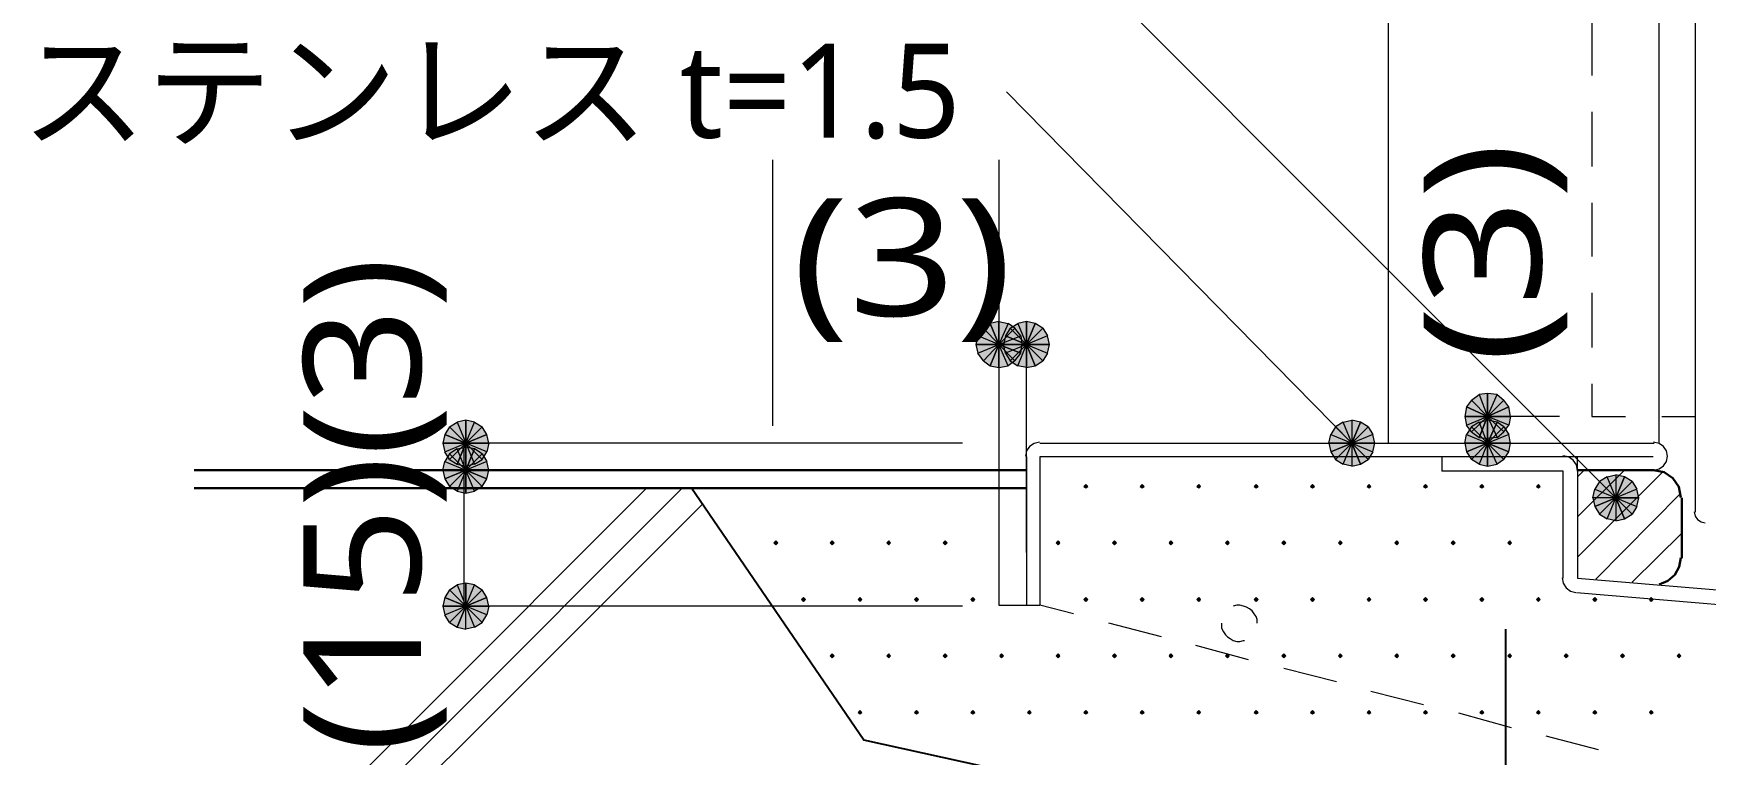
# Model space of a CAD drawing. Header units: millimetres. Extents: x 0 to 420, y 0 to 297.
# Drawn here: x 109.14 to 146.13, y 182.05 to 197.99 of the extents above; entities that cross this region are included whole.
import ezdxf
from ezdxf.enums import TextEntityAlignment as Align

# ---------------------------------------------------------------- set-up
doc = ezdxf.new("R2010")
doc.units = ezdxf.units.MM
doc.styles.add('kst32b', font='NotoSansJP-Variable.ttf')

msp = doc.modelspace()

# ---------------------------------------------------------------- hatches: boundary and pattern name
h = msp.add_hatch(color=7)
h.paths.add_polyline_path([(130.852, 191.474), (130.704, 191.579), (130.493, 191.114), (130.852, 191.474)])
h.paths.add_polyline_path([(130.704, 191.579), (130.493, 191.114), (130.493, 191.622), (130.704, 191.579)])
h.paths.add_polyline_path([(130.493, 191.114), (130.493, 191.622), (130.302, 191.579), (130.493, 191.114)])
h = msp.add_hatch(color=7)
h.paths.add_polyline_path([(131.106, 191.622), (130.916, 191.579), (131.106, 191.114), (131.106, 191.622)])
h.paths.add_polyline_path([(130.916, 191.579), (131.106, 191.114), (130.746, 191.474), (130.916, 191.579)])
h.paths.add_polyline_path([(131.106, 191.114), (130.746, 191.474), (130.641, 191.304), (131.106, 191.114)])
for points in [[(131.297, 191.579), (131.106, 191.622), (131.106, 191.114), (131.297, 191.579)], [(130.302, 190.648), (130.493, 190.606), (130.493, 191.114), (130.302, 190.648)], [(140.843, 189.738), (140.801, 189.526), (141.309, 189.526), (140.843, 189.738)], [(118.237, 189.124), (118.195, 188.934), (118.703, 188.934), (118.237, 189.124)], [(137.837, 188.743), (137.943, 188.574), (138.303, 188.934), (137.837, 188.743)], [(141.774, 188.743), (141.817, 188.934), (141.309, 188.934), (141.774, 188.743)], [(119.168, 188.15), (119.211, 188.341), (118.703, 188.341), (119.168, 188.15)], [(132.419, 188.023), (132.397, 188.002), (132.376, 187.981), (132.397, 187.96), (132.419, 187.939), (132.44, 187.96), (132.461, 187.981), (132.44, 188.002), (132.419, 188.023)], [(133.668, 188.023), (133.646, 188.002), (133.625, 187.981), (133.646, 187.96), (133.668, 187.939), (133.689, 187.96), (133.71, 187.981), (133.689, 188.002), (133.668, 188.023)], [(134.916, 188.023), (134.895, 188.002), (134.874, 187.981), (134.895, 187.96), (134.916, 187.939), (134.938, 187.96), (134.959, 187.981), (134.938, 188.002), (134.916, 188.023)], [(136.186, 188.023), (136.165, 188.002), (136.144, 187.981), (136.165, 187.96), (136.186, 187.939), (136.208, 187.96), (136.229, 187.981), (136.208, 188.002), (136.186, 188.023)], [(137.435, 188.023), (137.414, 188.002), (137.393, 187.981), (137.414, 187.96), (137.435, 187.939), (137.456, 187.96), (137.478, 187.981), (137.456, 188.002), (137.435, 188.023)], [(138.684, 188.023), (138.663, 188.002), (138.642, 187.981), (138.663, 187.96), (138.684, 187.939), (138.705, 187.96), (138.726, 187.981), (138.705, 188.002), (138.684, 188.023)], [(139.933, 188.023), (139.912, 188.002), (139.891, 187.981), (139.912, 187.96), (139.933, 187.939), (139.954, 187.96), (139.975, 187.981), (139.954, 188.002), (139.933, 188.023)], [(141.182, 188.023), (141.161, 188.002), (141.139, 187.981), (141.161, 187.96), (141.182, 187.939), (141.203, 187.96), (141.224, 187.981), (141.203, 188.002), (141.182, 188.023)], [(142.43, 188.023), (142.409, 188.002), (142.388, 187.981), (142.409, 187.96), (142.43, 187.939), (142.452, 187.96), (142.473, 187.981), (142.452, 188.002), (142.43, 188.023)], [(143.679, 187.537), (143.785, 187.367), (144.145, 187.727), (143.679, 187.537)], [(125.561, 186.775), (125.54, 186.754), (125.518, 186.732), (125.54, 186.711), (125.561, 186.69), (125.582, 186.711), (125.603, 186.732), (125.582, 186.754), (125.561, 186.775)], [(126.81, 186.775), (126.788, 186.754), (126.767, 186.732), (126.788, 186.711), (126.81, 186.69), (126.831, 186.711), (126.852, 186.732), (126.831, 186.754), (126.81, 186.775)], [(128.058, 186.775), (128.037, 186.754), (128.016, 186.732), (128.037, 186.711), (128.058, 186.69), (128.079, 186.711), (128.101, 186.732), (128.079, 186.754), (128.058, 186.775)], [(129.307, 186.775), (129.286, 186.754), (129.265, 186.732), (129.286, 186.711), (129.307, 186.69), (129.328, 186.711), (129.35, 186.732), (129.328, 186.754), (129.307, 186.775)], [(131.805, 186.775), (131.784, 186.754), (131.762, 186.732), (131.784, 186.711), (131.805, 186.69), (131.826, 186.711), (131.847, 186.732), (131.826, 186.754), (131.805, 186.775)], [(133.054, 186.775), (133.033, 186.754), (133.011, 186.732), (133.033, 186.711), (133.054, 186.69), (133.075, 186.711), (133.096, 186.732), (133.075, 186.754), (133.054, 186.775)], [(134.303, 186.775), (134.281, 186.754), (134.26, 186.732), (134.281, 186.711), (134.303, 186.69), (134.324, 186.711), (134.345, 186.732), (134.324, 186.754), (134.303, 186.775)], [(135.551, 186.775), (135.53, 186.754), (135.509, 186.732), (135.53, 186.711), (135.551, 186.69), (135.572, 186.711), (135.594, 186.732), (135.572, 186.754), (135.551, 186.775)], [(136.8, 186.775), (136.779, 186.754), (136.758, 186.732), (136.779, 186.711), (136.8, 186.69), (136.821, 186.711), (136.843, 186.732), (136.821, 186.754), (136.8, 186.775)], [(138.049, 186.775), (138.028, 186.754), (138.007, 186.732), (138.028, 186.711), (138.049, 186.69), (138.07, 186.711), (138.091, 186.732), (138.07, 186.754), (138.049, 186.775)], [(139.298, 186.775), (139.277, 186.754), (139.255, 186.732), (139.277, 186.711), (139.298, 186.69), (139.319, 186.711), (139.34, 186.732), (139.319, 186.754), (139.298, 186.775)], [(140.547, 186.775), (140.526, 186.754), (140.504, 186.732), (140.526, 186.711), (140.547, 186.69), (140.568, 186.711), (140.589, 186.732), (140.568, 186.754), (140.547, 186.775)], [(141.796, 186.775), (141.774, 186.754), (141.753, 186.732), (141.774, 186.711), (141.796, 186.69), (141.817, 186.711), (141.838, 186.732), (141.817, 186.754), (141.796, 186.775)], [(118.237, 185.526), (118.195, 185.335), (118.703, 185.335), (118.237, 185.526)], [(126.175, 185.526), (126.153, 185.505), (126.132, 185.483), (126.153, 185.462), (126.175, 185.441), (126.196, 185.462), (126.217, 185.483), (126.196, 185.505), (126.175, 185.526)], [(127.423, 185.526), (127.402, 185.505), (127.381, 185.483), (127.402, 185.462), (127.423, 185.441), (127.445, 185.462), (127.466, 185.483), (127.445, 185.505), (127.423, 185.526)], [(128.672, 185.526), (128.651, 185.505), (128.63, 185.483), (128.651, 185.462), (128.672, 185.441), (128.693, 185.462), (128.715, 185.483), (128.693, 185.505), (128.672, 185.526)], [(129.921, 185.526), (129.9, 185.505), (129.879, 185.483), (129.9, 185.462), (129.921, 185.441), (129.942, 185.462), (129.963, 185.483), (129.942, 185.505), (129.921, 185.526)], [(132.419, 185.526), (132.397, 185.505), (132.376, 185.483), (132.397, 185.462), (132.419, 185.441), (132.44, 185.462), (132.461, 185.483), (132.44, 185.505), (132.419, 185.526)], [(133.668, 185.526), (133.646, 185.505), (133.625, 185.483), (133.646, 185.462), (133.668, 185.441), (133.689, 185.462), (133.71, 185.483), (133.689, 185.505), (133.668, 185.526)], [(134.916, 185.526), (134.895, 185.505), (134.874, 185.483), (134.895, 185.462), (134.916, 185.441), (134.938, 185.462), (134.959, 185.483), (134.938, 185.505), (134.916, 185.526)], [(136.186, 185.526), (136.165, 185.505), (136.144, 185.483), (136.165, 185.462), (136.186, 185.441), (136.208, 185.462), (136.229, 185.483), (136.208, 185.505), (136.186, 185.526)], [(137.435, 185.526), (137.414, 185.505), (137.393, 185.483), (137.414, 185.462), (137.435, 185.441), (137.456, 185.462), (137.478, 185.483), (137.456, 185.505), (137.435, 185.526)], [(138.684, 185.526), (138.663, 185.505), (138.642, 185.483), (138.663, 185.462), (138.684, 185.441), (138.705, 185.462), (138.726, 185.483), (138.705, 185.505), (138.684, 185.526)], [(139.933, 185.526), (139.912, 185.505), (139.891, 185.483), (139.912, 185.462), (139.933, 185.441), (139.954, 185.462), (139.975, 185.483), (139.954, 185.505), (139.933, 185.526)], [(141.182, 185.526), (141.161, 185.505), (141.139, 185.483), (141.161, 185.462), (141.182, 185.441), (141.203, 185.462), (141.224, 185.483), (141.203, 185.505), (141.182, 185.526)], [(142.43, 185.526), (142.409, 185.505), (142.388, 185.483), (142.409, 185.462), (142.43, 185.441), (142.452, 185.462), (142.473, 185.483), (142.452, 185.505), (142.43, 185.526)], [(143.679, 185.526), (143.658, 185.505), (143.637, 185.483), (143.658, 185.462), (143.679, 185.441), (143.701, 185.462), (143.722, 185.483), (143.701, 185.505), (143.679, 185.526)], [(144.928, 185.526), (144.907, 185.505), (144.886, 185.483), (144.907, 185.462), (144.928, 185.441), (144.949, 185.462), (144.971, 185.483), (144.949, 185.505), (144.928, 185.526)], [(126.81, 184.277), (126.788, 184.256), (126.767, 184.235), (126.788, 184.213), (126.81, 184.192), (126.831, 184.213), (126.852, 184.235), (126.831, 184.256), (126.81, 184.277)], [(128.058, 184.277), (128.037, 184.256), (128.016, 184.235), (128.037, 184.213), (128.058, 184.192), (128.079, 184.213), (128.101, 184.235), (128.079, 184.256), (128.058, 184.277)], [(129.307, 184.277), (129.286, 184.256), (129.265, 184.235), (129.286, 184.213), (129.307, 184.192), (129.328, 184.213), (129.35, 184.235), (129.328, 184.256), (129.307, 184.277)], [(130.556, 184.277), (130.535, 184.256), (130.514, 184.235), (130.535, 184.213), (130.556, 184.192), (130.577, 184.213), (130.598, 184.235), (130.577, 184.256), (130.556, 184.277)], [(131.805, 184.277), (131.784, 184.256), (131.762, 184.235), (131.784, 184.213), (131.805, 184.192), (131.826, 184.213), (131.847, 184.235), (131.826, 184.256), (131.805, 184.277)], [(133.054, 184.277), (133.033, 184.256), (133.011, 184.235), (133.033, 184.213), (133.054, 184.192), (133.075, 184.213), (133.096, 184.235), (133.075, 184.256), (133.054, 184.277)], [(134.303, 184.277), (134.281, 184.256), (134.26, 184.235), (134.281, 184.213), (134.303, 184.192), (134.324, 184.213), (134.345, 184.235), (134.324, 184.256), (134.303, 184.277)], [(135.551, 184.277), (135.53, 184.256), (135.509, 184.235), (135.53, 184.213), (135.551, 184.192), (135.572, 184.213), (135.594, 184.235), (135.572, 184.256), (135.551, 184.277)], [(136.8, 184.277), (136.779, 184.256), (136.758, 184.235), (136.779, 184.213), (136.8, 184.192), (136.821, 184.213), (136.843, 184.235), (136.821, 184.256), (136.8, 184.277)], [(138.049, 184.277), (138.028, 184.256), (138.007, 184.235), (138.028, 184.213), (138.049, 184.192), (138.07, 184.213), (138.091, 184.235), (138.07, 184.256), (138.049, 184.277)], [(139.298, 184.277), (139.277, 184.256), (139.255, 184.235), (139.277, 184.213), (139.298, 184.192), (139.319, 184.213), (139.34, 184.235), (139.319, 184.256), (139.298, 184.277)], [(140.547, 184.277), (140.526, 184.256), (140.504, 184.235), (140.526, 184.213), (140.547, 184.192), (140.568, 184.213), (140.589, 184.235), (140.568, 184.256), (140.547, 184.277)], [(141.796, 184.277), (141.774, 184.256), (141.753, 184.235), (141.774, 184.213), (141.796, 184.192), (141.817, 184.213), (141.838, 184.235), (141.817, 184.256), (141.796, 184.277)], [(143.044, 184.277), (143.023, 184.256), (143.002, 184.235), (143.023, 184.213), (143.044, 184.192), (143.066, 184.213), (143.087, 184.235), (143.066, 184.256), (143.044, 184.277)], [(144.293, 184.277), (144.272, 184.256), (144.251, 184.235), (144.272, 184.213), (144.293, 184.192), (144.314, 184.213), (144.336, 184.235), (144.314, 184.256), (144.293, 184.277)], [(145.542, 184.277), (145.521, 184.256), (145.5, 184.235), (145.521, 184.213), (145.542, 184.192), (145.563, 184.213), (145.584, 184.235), (145.563, 184.256), (145.542, 184.277)], [(127.423, 183.028), (127.402, 183.007), (127.381, 182.986), (127.402, 182.965), (127.423, 182.944), (127.445, 182.965), (127.466, 182.986), (127.445, 183.007), (127.423, 183.028)], [(128.672, 183.028), (128.651, 183.007), (128.63, 182.986), (128.651, 182.965), (128.672, 182.944), (128.693, 182.965), (128.715, 182.986), (128.693, 183.007), (128.672, 183.028)], [(129.921, 183.028), (129.9, 183.007), (129.879, 182.986), (129.9, 182.965), (129.921, 182.944), (129.942, 182.965), (129.963, 182.986), (129.942, 183.007), (129.921, 183.028)], [(131.17, 183.028), (131.149, 183.007), (131.128, 182.986), (131.149, 182.965), (131.17, 182.944), (131.191, 182.965), (131.212, 182.986), (131.191, 183.007), (131.17, 183.028)], [(132.419, 183.028), (132.397, 183.007), (132.376, 182.986), (132.397, 182.965), (132.419, 182.944), (132.44, 182.965), (132.461, 182.986), (132.44, 183.007), (132.419, 183.028)], [(133.668, 183.028), (133.646, 183.007), (133.625, 182.986), (133.646, 182.965), (133.668, 182.944), (133.689, 182.965), (133.71, 182.986), (133.689, 183.007), (133.668, 183.028)], [(134.916, 183.028), (134.895, 183.007), (134.874, 182.986), (134.895, 182.965), (134.916, 182.944), (134.938, 182.965), (134.959, 182.986), (134.938, 183.007), (134.916, 183.028)], [(136.186, 183.028), (136.165, 183.007), (136.144, 182.986), (136.165, 182.965), (136.186, 182.944), (136.208, 182.965), (136.229, 182.986), (136.208, 183.007), (136.186, 183.028)], [(137.435, 183.028), (137.414, 183.007), (137.393, 182.986), (137.414, 182.965), (137.435, 182.944), (137.456, 182.965), (137.478, 182.986), (137.456, 183.007), (137.435, 183.028)], [(138.684, 183.028), (138.663, 183.007), (138.642, 182.986), (138.663, 182.965), (138.684, 182.944), (138.705, 182.965), (138.726, 182.986), (138.705, 183.007), (138.684, 183.028)], [(139.933, 183.028), (139.912, 183.007), (139.891, 182.986), (139.912, 182.965), (139.933, 182.944), (139.954, 182.965), (139.975, 182.986), (139.954, 183.007), (139.933, 183.028)], [(141.182, 183.028), (141.161, 183.007), (141.139, 182.986), (141.161, 182.965), (141.182, 182.944), (141.203, 182.965), (141.224, 182.986), (141.203, 183.007), (141.182, 183.028)], [(142.43, 183.028), (142.409, 183.007), (142.388, 182.986), (142.409, 182.965), (142.43, 182.944), (142.452, 182.965), (142.473, 182.986), (142.452, 183.007), (142.43, 183.028)], [(143.679, 183.028), (143.658, 183.007), (143.637, 182.986), (143.658, 182.965), (143.679, 182.944), (143.701, 182.965), (143.722, 182.986), (143.701, 183.007), (143.679, 183.028)], [(144.928, 183.028), (144.907, 183.007), (144.886, 182.986), (144.907, 182.965), (144.928, 182.944), (144.949, 182.965), (144.971, 182.986), (144.949, 183.007), (144.928, 183.028)]]:
    msp.add_hatch(color=7).paths.add_polyline_path(points)
h = msp.add_hatch(color=7)
h.paths.add_polyline_path([(130.302, 191.579), (130.154, 191.474), (130.493, 191.114), (130.302, 191.579)])
h.paths.add_polyline_path([(130.154, 191.474), (130.493, 191.114), (130.027, 191.304), (130.154, 191.474)])
h.paths.add_polyline_path([(130.493, 191.114), (130.027, 191.304), (129.985, 191.114), (130.493, 191.114)])
h = msp.add_hatch(color=7)
h.paths.add_polyline_path([(130.979, 190.923), (131.001, 191.114), (130.493, 191.114), (130.979, 190.923)])
h.paths.add_polyline_path([(131.001, 191.114), (130.493, 191.114), (130.979, 191.304), (131.001, 191.114)])
h.paths.add_polyline_path([(130.493, 191.114), (130.979, 191.304), (130.852, 191.474), (130.493, 191.114)])
h = msp.add_hatch(color=7)
h.paths.add_polyline_path([(130.641, 191.304), (130.598, 191.114), (131.106, 191.114), (130.641, 191.304)])
h.paths.add_polyline_path([(130.598, 191.114), (131.106, 191.114), (130.641, 190.923), (130.598, 191.114)])
h.paths.add_polyline_path([(131.106, 191.114), (130.641, 190.923), (130.746, 190.754), (131.106, 191.114)])
h = msp.add_hatch(color=7)
h.paths.add_polyline_path([(131.614, 191.114), (131.572, 191.304), (131.106, 191.114), (131.614, 191.114)])
h.paths.add_polyline_path([(131.572, 191.304), (131.106, 191.114), (131.466, 191.474), (131.572, 191.304)])
h.paths.add_polyline_path([(131.106, 191.114), (131.466, 191.474), (131.297, 191.579), (131.106, 191.114)])
h = msp.add_hatch(color=7)
h.paths.add_polyline_path([(129.985, 191.114), (130.027, 190.923), (130.493, 191.114), (129.985, 191.114)])
h.paths.add_polyline_path([(130.027, 190.923), (130.493, 191.114), (130.154, 190.754), (130.027, 190.923)])
h.paths.add_polyline_path([(130.493, 191.114), (130.154, 190.754), (130.302, 190.648), (130.493, 191.114)])
h = msp.add_hatch(color=7)
h.paths.add_polyline_path([(130.493, 190.606), (130.704, 190.648), (130.493, 191.114), (130.493, 190.606)])
h.paths.add_polyline_path([(130.704, 190.648), (130.493, 191.114), (130.852, 190.754), (130.704, 190.648)])
h.paths.add_polyline_path([(130.493, 191.114), (130.852, 190.754), (130.979, 190.923), (130.493, 191.114)])
h = msp.add_hatch(color=7)
h.paths.add_polyline_path([(130.746, 190.754), (130.916, 190.648), (131.106, 191.114), (130.746, 190.754)])
h.paths.add_polyline_path([(130.916, 190.648), (131.106, 191.114), (131.106, 190.606), (130.916, 190.648)])
h.paths.add_polyline_path([(131.106, 191.114), (131.106, 190.606), (131.297, 190.648), (131.106, 191.114)])
h = msp.add_hatch(color=7)
h.paths.add_polyline_path([(131.297, 190.648), (131.466, 190.754), (131.106, 191.114), (131.297, 190.648)])
h.paths.add_polyline_path([(131.466, 190.754), (131.106, 191.114), (131.572, 190.923), (131.466, 190.754)])
h.paths.add_polyline_path([(131.106, 191.114), (131.572, 190.923), (131.614, 191.114), (131.106, 191.114)])
h = msp.add_hatch(color=7)
h.paths.add_polyline_path([(141.309, 190.034), (141.118, 190.013), (141.309, 189.526), (141.309, 190.034)])
h.paths.add_polyline_path([(141.118, 190.013), (141.309, 189.526), (140.949, 189.886), (141.118, 190.013)])
h.paths.add_polyline_path([(141.309, 189.526), (140.949, 189.886), (140.843, 189.738), (141.309, 189.526)])
h = msp.add_hatch(color=7)
h.paths.add_polyline_path([(141.774, 189.738), (141.669, 189.886), (141.309, 189.526), (141.774, 189.738)])
h.paths.add_polyline_path([(141.669, 189.886), (141.309, 189.526), (141.52, 190.013), (141.669, 189.886)])
h.paths.add_polyline_path([(141.309, 189.526), (141.52, 190.013), (141.309, 190.034), (141.309, 189.526)])
h = msp.add_hatch(color=7)
h.paths.add_polyline_path([(118.703, 189.442), (118.512, 189.399), (118.703, 188.934), (118.703, 189.442)])
h.paths.add_polyline_path([(118.512, 189.399), (118.703, 188.934), (118.343, 189.294), (118.512, 189.399)])
h.paths.add_polyline_path([(118.703, 188.934), (118.343, 189.294), (118.237, 189.124), (118.703, 188.934)])
h = msp.add_hatch(color=7)
h.paths.add_polyline_path([(119.168, 189.124), (119.062, 189.294), (118.703, 188.934), (119.168, 189.124)])
h.paths.add_polyline_path([(119.062, 189.294), (118.703, 188.934), (118.893, 189.399), (119.062, 189.294)])
h.paths.add_polyline_path([(118.703, 188.934), (118.893, 189.399), (118.703, 189.442), (118.703, 188.934)])
h = msp.add_hatch(color=7)
h.paths.add_polyline_path([(138.494, 189.399), (138.303, 189.442), (138.303, 188.934), (138.494, 189.399)])
h.paths.add_polyline_path([(138.303, 189.442), (138.303, 188.934), (138.112, 189.399), (138.303, 189.442)])
h.paths.add_polyline_path([(138.303, 188.934), (138.112, 189.399), (137.943, 189.294), (138.303, 188.934)])
h = msp.add_hatch(color=7)
h.paths.add_polyline_path([(138.811, 188.934), (138.769, 189.124), (138.303, 188.934), (138.811, 188.934)])
h.paths.add_polyline_path([(138.769, 189.124), (138.303, 188.934), (138.663, 189.294), (138.769, 189.124)])
h.paths.add_polyline_path([(138.303, 188.934), (138.663, 189.294), (138.494, 189.399), (138.303, 188.934)])
h = msp.add_hatch(color=7)
h.paths.add_polyline_path([(140.801, 189.526), (140.843, 189.336), (141.309, 189.526), (140.801, 189.526)])
h.paths.add_polyline_path([(140.843, 189.336), (141.309, 189.526), (140.949, 189.188), (140.843, 189.336)])
h.paths.add_polyline_path([(141.309, 189.526), (140.949, 189.188), (141.118, 189.061), (141.309, 189.526)])
h = msp.add_hatch(color=7)
h.paths.add_polyline_path([(141.52, 189.399), (141.309, 189.442), (141.309, 188.934), (141.52, 189.399)])
h.paths.add_polyline_path([(141.309, 189.442), (141.309, 188.934), (141.118, 189.399), (141.309, 189.442)])
h.paths.add_polyline_path([(141.309, 188.934), (141.118, 189.399), (140.949, 189.294), (141.309, 188.934)])
h = msp.add_hatch(color=7)
h.paths.add_polyline_path([(141.118, 189.061), (141.309, 189.039), (141.309, 189.526), (141.118, 189.061)])
h.paths.add_polyline_path([(141.309, 189.039), (141.309, 189.526), (141.52, 189.061), (141.309, 189.039)])
h.paths.add_polyline_path([(141.309, 189.526), (141.52, 189.061), (141.669, 189.188), (141.309, 189.526)])
h = msp.add_hatch(color=7)
h.paths.add_polyline_path([(141.669, 189.188), (141.774, 189.336), (141.309, 189.526), (141.669, 189.188)])
h.paths.add_polyline_path([(141.774, 189.336), (141.309, 189.526), (141.817, 189.526), (141.774, 189.336)])
h.paths.add_polyline_path([(141.309, 189.526), (141.817, 189.526), (141.774, 189.738), (141.309, 189.526)])
h = msp.add_hatch(color=7)
h.paths.add_polyline_path([(141.817, 188.934), (141.774, 189.124), (141.309, 188.934), (141.817, 188.934)])
h.paths.add_polyline_path([(141.774, 189.124), (141.309, 188.934), (141.669, 189.294), (141.774, 189.124)])
h.paths.add_polyline_path([(141.309, 188.934), (141.669, 189.294), (141.52, 189.399), (141.309, 188.934)])
h = msp.add_hatch(color=7)
h.paths.add_polyline_path([(119.062, 188.574), (119.168, 188.743), (118.703, 188.934), (119.062, 188.574)])
h.paths.add_polyline_path([(119.168, 188.743), (118.703, 188.934), (119.211, 188.934), (119.168, 188.743)])
h.paths.add_polyline_path([(118.703, 188.934), (119.211, 188.934), (119.168, 189.124), (118.703, 188.934)])
h = msp.add_hatch(color=7)
h.paths.add_polyline_path([(137.943, 189.294), (137.837, 189.124), (138.303, 188.934), (137.943, 189.294)])
h.paths.add_polyline_path([(137.837, 189.124), (138.303, 188.934), (137.795, 188.934), (137.837, 189.124)])
h.paths.add_polyline_path([(138.303, 188.934), (137.795, 188.934), (137.837, 188.743), (138.303, 188.934)])
h = msp.add_hatch(color=7)
h.paths.add_polyline_path([(140.949, 189.294), (140.843, 189.124), (141.309, 188.934), (140.949, 189.294)])
h.paths.add_polyline_path([(140.843, 189.124), (141.309, 188.934), (140.801, 188.934), (140.843, 189.124)])
h.paths.add_polyline_path([(141.309, 188.934), (140.801, 188.934), (140.843, 188.743), (141.309, 188.934)])
h = msp.add_hatch(color=7)
h.paths.add_polyline_path([(118.195, 188.934), (118.237, 188.743), (118.703, 188.934), (118.195, 188.934)])
h.paths.add_polyline_path([(118.237, 188.743), (118.703, 188.934), (118.343, 188.574), (118.237, 188.743)])
h.paths.add_polyline_path([(118.703, 188.934), (118.343, 188.574), (118.512, 188.468), (118.703, 188.934)])
h = msp.add_hatch(color=7)
h.paths.add_polyline_path([(118.343, 188.701), (118.237, 188.531), (118.703, 188.341), (118.343, 188.701)])
h.paths.add_polyline_path([(118.237, 188.531), (118.703, 188.341), (118.195, 188.341), (118.237, 188.531)])
h.paths.add_polyline_path([(118.703, 188.341), (118.195, 188.341), (118.237, 188.15), (118.703, 188.341)])
h = msp.add_hatch(color=7)
h.paths.add_polyline_path([(118.893, 188.807), (118.703, 188.849), (118.703, 188.341), (118.893, 188.807)])
h.paths.add_polyline_path([(118.703, 188.849), (118.703, 188.341), (118.512, 188.807), (118.703, 188.849)])
h.paths.add_polyline_path([(118.703, 188.341), (118.512, 188.807), (118.343, 188.701), (118.703, 188.341)])
h = msp.add_hatch(color=7)
h.paths.add_polyline_path([(118.512, 188.468), (118.703, 188.426), (118.703, 188.934), (118.512, 188.468)])
h.paths.add_polyline_path([(118.703, 188.426), (118.703, 188.934), (118.893, 188.468), (118.703, 188.426)])
h.paths.add_polyline_path([(118.703, 188.934), (118.893, 188.468), (119.062, 188.574), (118.703, 188.934)])
h = msp.add_hatch(color=7)
h.paths.add_polyline_path([(119.211, 188.341), (119.168, 188.531), (118.703, 188.341), (119.211, 188.341)])
h.paths.add_polyline_path([(119.168, 188.531), (118.703, 188.341), (119.062, 188.701), (119.168, 188.531)])
h.paths.add_polyline_path([(118.703, 188.341), (119.062, 188.701), (118.893, 188.807), (118.703, 188.341)])
h = msp.add_hatch(color=7)
h.paths.add_polyline_path([(137.943, 188.574), (138.112, 188.468), (138.303, 188.934), (137.943, 188.574)])
h.paths.add_polyline_path([(138.112, 188.468), (138.303, 188.934), (138.303, 188.426), (138.112, 188.468)])
h.paths.add_polyline_path([(138.303, 188.934), (138.303, 188.426), (138.494, 188.468), (138.303, 188.934)])
h = msp.add_hatch(color=7)
h.paths.add_polyline_path([(138.494, 188.468), (138.663, 188.574), (138.303, 188.934), (138.494, 188.468)])
h.paths.add_polyline_path([(138.663, 188.574), (138.303, 188.934), (138.769, 188.743), (138.663, 188.574)])
h.paths.add_polyline_path([(138.303, 188.934), (138.769, 188.743), (138.811, 188.934), (138.303, 188.934)])
h = msp.add_hatch(color=7)
h.paths.add_polyline_path([(140.843, 188.743), (140.949, 188.574), (141.309, 188.934), (140.843, 188.743)])
h.paths.add_polyline_path([(140.949, 188.574), (141.309, 188.934), (141.118, 188.468), (140.949, 188.574)])
h.paths.add_polyline_path([(141.309, 188.934), (141.118, 188.468), (141.309, 188.426), (141.309, 188.934)])
h = msp.add_hatch(color=7)
h.paths.add_polyline_path([(141.309, 188.426), (141.52, 188.468), (141.309, 188.934), (141.309, 188.426)])
h.paths.add_polyline_path([(141.52, 188.468), (141.309, 188.934), (141.669, 188.574), (141.52, 188.468)])
h.paths.add_polyline_path([(141.309, 188.934), (141.669, 188.574), (141.774, 188.743), (141.309, 188.934)])
h = msp.add_hatch(color=7)
h.paths.add_polyline_path([(118.237, 188.15), (118.343, 187.981), (118.703, 188.341), (118.237, 188.15)])
h.paths.add_polyline_path([(118.343, 187.981), (118.703, 188.341), (118.512, 187.875), (118.343, 187.981)])
h.paths.add_polyline_path([(118.703, 188.341), (118.512, 187.875), (118.703, 187.833), (118.703, 188.341)])
h = msp.add_hatch(color=7)
h.paths.add_polyline_path([(118.703, 187.833), (118.893, 187.875), (118.703, 188.341), (118.703, 187.833)])
h.paths.add_polyline_path([(118.893, 187.875), (118.703, 188.341), (119.062, 187.981), (118.893, 187.875)])
h.paths.add_polyline_path([(118.703, 188.341), (119.062, 187.981), (119.168, 188.15), (118.703, 188.341)])
h = msp.add_hatch(color=7)
h.paths.add_polyline_path([(143.785, 188.087), (143.679, 187.918), (144.145, 187.727), (143.785, 188.087)])
h.paths.add_polyline_path([(143.679, 187.918), (144.145, 187.727), (143.637, 187.727), (143.679, 187.918)])
h.paths.add_polyline_path([(144.145, 187.727), (143.637, 187.727), (143.679, 187.537), (144.145, 187.727)])
h = msp.add_hatch(color=7)
h.paths.add_polyline_path([(144.336, 188.193), (144.145, 188.235), (144.145, 187.727), (144.336, 188.193)])
h.paths.add_polyline_path([(144.145, 188.235), (144.145, 187.727), (143.954, 188.193), (144.145, 188.235)])
h.paths.add_polyline_path([(144.145, 187.727), (143.954, 188.193), (143.785, 188.087), (144.145, 187.727)])
h = msp.add_hatch(color=7)
h.paths.add_polyline_path([(144.653, 187.727), (144.611, 187.918), (144.145, 187.727), (144.653, 187.727)])
h.paths.add_polyline_path([(144.611, 187.918), (144.145, 187.727), (144.505, 188.087), (144.611, 187.918)])
h.paths.add_polyline_path([(144.145, 187.727), (144.505, 188.087), (144.336, 188.193), (144.145, 187.727)])
h = msp.add_hatch(color=7)
h.paths.add_polyline_path([(143.785, 187.367), (143.954, 187.262), (144.145, 187.727), (143.785, 187.367)])
h.paths.add_polyline_path([(143.954, 187.262), (144.145, 187.727), (144.145, 187.219), (143.954, 187.262)])
h.paths.add_polyline_path([(144.145, 187.727), (144.145, 187.219), (144.336, 187.262), (144.145, 187.727)])
h = msp.add_hatch(color=7)
h.paths.add_polyline_path([(144.336, 187.262), (144.505, 187.367), (144.145, 187.727), (144.336, 187.262)])
h.paths.add_polyline_path([(144.505, 187.367), (144.145, 187.727), (144.611, 187.537), (144.505, 187.367)])
h.paths.add_polyline_path([(144.145, 187.727), (144.611, 187.537), (144.653, 187.727), (144.145, 187.727)])
h = msp.add_hatch(color=7)
h.paths.add_polyline_path([(118.703, 185.843), (118.512, 185.801), (118.703, 185.335), (118.703, 185.843)])
h.paths.add_polyline_path([(118.512, 185.801), (118.703, 185.335), (118.343, 185.695), (118.512, 185.801)])
h.paths.add_polyline_path([(118.703, 185.335), (118.343, 185.695), (118.237, 185.526), (118.703, 185.335)])
h = msp.add_hatch(color=7)
h.paths.add_polyline_path([(119.168, 185.526), (119.062, 185.695), (118.703, 185.335), (119.168, 185.526)])
h.paths.add_polyline_path([(119.062, 185.695), (118.703, 185.335), (118.893, 185.801), (119.062, 185.695)])
h.paths.add_polyline_path([(118.703, 185.335), (118.893, 185.801), (118.703, 185.843), (118.703, 185.335)])
h = msp.add_hatch(color=7)
h.paths.add_polyline_path([(118.195, 185.335), (118.237, 185.145), (118.703, 185.335), (118.195, 185.335)])
h.paths.add_polyline_path([(118.237, 185.145), (118.703, 185.335), (118.343, 184.975), (118.237, 185.145)])
h.paths.add_polyline_path([(118.703, 185.335), (118.343, 184.975), (118.512, 184.87), (118.703, 185.335)])
h = msp.add_hatch(color=7)
h.paths.add_polyline_path([(118.512, 184.87), (118.703, 184.827), (118.703, 185.335), (118.512, 184.87)])
h.paths.add_polyline_path([(118.703, 184.827), (118.703, 185.335), (118.893, 184.87), (118.703, 184.827)])
h.paths.add_polyline_path([(118.703, 185.335), (118.893, 184.87), (119.062, 184.975), (118.703, 185.335)])
h = msp.add_hatch(color=7)
h.paths.add_polyline_path([(119.062, 184.975), (119.168, 185.145), (118.703, 185.335), (119.062, 184.975)])
h.paths.add_polyline_path([(119.168, 185.145), (118.703, 185.335), (119.211, 185.335), (119.168, 185.145)])
h.paths.add_polyline_path([(118.703, 185.335), (119.211, 185.335), (119.168, 185.526), (118.703, 185.335)])

# ---------------------------------------------------------------- linework, layer by layer
at = {"lineweight": 13}
for points in [[(139.107, 219.773), (139.107, 188.934)], [(145.097, 219.773), (145.097, 188.934)], [(145.902, 219.773), (145.902, 187.41)], [(144.145, 187.727), (127.169, 204.703)], [(143.616, 198.247), (143.616, 197.062)], [(138.303, 188.934), (130.662, 196.702)], [(143.616, 196.257), (143.616, 195.051)], [(125.497, 189.315), (125.497, 195.199)], [(130.493, 195.199), (130.493, 185.356)], [(143.616, 194.246), (143.616, 193.061)], [(143.616, 192.257), (143.616, 191.05)], [(130.493, 191.114), (131.106, 191.114)], [(131.106, 186.521), (131.106, 191.156)], [(130.493, 190.69), (130.493, 188.341)], [(143.616, 190.246), (143.616, 189.526)], [(142.896, 189.526), (141.287, 189.526)], [(141.309, 188.934), (141.309, 189.526)], [(143.616, 189.526), (144.357, 189.526)], [(145.161, 189.526), (145.902, 189.526)], [(129.688, 188.934), (118.66, 188.934)], [(118.66, 188.934), (118.66, 188.341), (118.66, 185.335)], [(131.392, 188.955), (131.273, 188.931), (131.175, 188.865), (131.109, 188.767), (131.085, 188.648)], [(131.403, 188.934), (144.992, 188.934)], [(143.298, 188.33), (143.273, 188.458), (143.202, 188.562), (143.098, 188.633), (142.97, 188.658)], [(145.288, 188.648), (145.264, 188.767), (145.198, 188.865), (145.101, 188.931), (144.981, 188.955)], [(131.106, 188.637), (131.106, 185.356)], [(144.971, 188.637), (131.403, 188.637)], [(131.403, 188.637), (131.403, 185.356)], [(140.293, 188.637), (140.293, 188.32)], [(142.981, 188.32), (140.293, 188.32)], [(142.981, 185.949), (142.981, 188.32)], [(143.298, 188.32), (143.298, 188.637)], [(143.298, 188.193), (143.446, 188.341)], [(143.298, 187.304), (144.336, 188.341)], [(143.298, 188.32), (143.298, 185.949)], [(143.298, 186.415), (145.182, 188.299)], [(144.981, 188.341), (145.101, 188.365), (145.198, 188.431), (145.264, 188.528), (145.288, 188.648)], [(122.703, 187.939), (112.691, 177.927)], [(123.486, 187.939), (112.691, 177.144)], [(123.931, 187.579), (112.691, 176.361)], [(143.701, 185.928), (145.584, 187.833)], [(145.881, 187.42), (145.9, 187.325), (145.952, 187.248), (146.029, 187.196), (146.124, 187.177)], [(144.505, 185.864), (145.605, 186.944)], [(142.96, 185.96), (142.983, 185.839), (143.046, 185.738), (143.14, 185.667), (143.259, 185.633)], [(143.298, 185.949), (155.215, 184.954)], [(129.688, 185.335), (118.66, 185.335)], [(130.493, 185.356), (131.106, 185.356), (131.403, 185.356)], [(132.144, 185.166), (131.403, 185.356)], [(136.208, 184.954), (136.208, 185.039), (136.186, 185.103), (136.144, 185.166), (136.102, 185.229), (136.038, 185.272), (135.975, 185.314), (135.911, 185.335), (135.827, 185.356), (135.763, 185.356), (135.678, 185.335)], [(143.277, 185.632), (155.173, 184.637)], [(134.091, 184.658), (132.927, 184.954)], [(135.424, 184.954), (135.424, 184.912), (135.424, 184.848), (135.467, 184.764), (135.509, 184.7), (135.551, 184.658), (135.615, 184.616), (135.678, 184.573), (135.763, 184.552), (135.827, 184.552), (135.911, 184.573), (135.932, 184.573)], [(136.017, 184.15), (134.853, 184.467)], [(137.964, 183.663), (136.8, 183.959)], [(139.891, 183.155), (138.726, 183.451)], [(141.838, 182.647), (140.674, 182.965)], [(143.764, 182.16), (142.6, 182.457)]]:
    msp.add_lwpolyline(points, dxfattribs=at)
at = {"lineweight": 0}
for points in [[(130.493, 191.114), (130.493, 191.622), (130.302, 191.579)], [(130.704, 191.579), (130.493, 191.114), (130.493, 191.622)], [(131.106, 191.622), (130.916, 191.579), (131.106, 191.114)], [(131.297, 191.579), (131.106, 191.622), (131.106, 191.114)], [(130.493, 191.114), (130.027, 191.304), (129.985, 191.114)], [(130.154, 191.474), (130.493, 191.114), (130.027, 191.304)], [(130.302, 191.579), (130.154, 191.474), (130.493, 191.114)], [(130.852, 191.474), (130.704, 191.579), (130.493, 191.114)], [(130.493, 191.114), (130.979, 191.304), (130.852, 191.474)], [(131.001, 191.114), (130.493, 191.114), (130.979, 191.304)], [(130.641, 191.304), (130.598, 191.114), (131.106, 191.114)], [(131.106, 191.114), (130.746, 191.474), (130.641, 191.304)], [(130.916, 191.579), (131.106, 191.114), (130.746, 191.474)], [(131.106, 191.114), (131.466, 191.474), (131.297, 191.579)], [(131.572, 191.304), (131.106, 191.114), (131.466, 191.474)], [(131.614, 191.114), (131.572, 191.304), (131.106, 191.114)], [(129.985, 191.114), (130.027, 190.923), (130.493, 191.114)], [(130.027, 190.923), (130.493, 191.114), (130.154, 190.754)], [(130.493, 191.114), (130.154, 190.754), (130.302, 190.648)], [(130.302, 190.648), (130.493, 190.606), (130.493, 191.114)], [(130.493, 190.606), (130.704, 190.648), (130.493, 191.114)], [(130.704, 190.648), (130.493, 191.114), (130.852, 190.754)], [(130.493, 191.114), (130.852, 190.754), (130.979, 190.923)], [(130.979, 190.923), (131.001, 191.114), (130.493, 191.114)], [(130.598, 191.114), (131.106, 191.114), (130.641, 190.923)], [(131.106, 191.114), (130.641, 190.923), (130.746, 190.754)], [(130.746, 190.754), (130.916, 190.648), (131.106, 191.114)], [(130.916, 190.648), (131.106, 191.114), (131.106, 190.606)], [(131.106, 191.114), (131.106, 190.606), (131.297, 190.648)], [(131.297, 190.648), (131.466, 190.754), (131.106, 191.114)], [(131.466, 190.754), (131.106, 191.114), (131.572, 190.923)], [(131.106, 191.114), (131.572, 190.923), (131.614, 191.114)], [(141.309, 189.526), (140.949, 189.886), (140.843, 189.738)], [(141.118, 190.013), (141.309, 189.526), (140.949, 189.886)], [(141.309, 190.034), (141.118, 190.013), (141.309, 189.526)], [(141.309, 189.526), (141.52, 190.013), (141.309, 190.034)], [(141.669, 189.886), (141.309, 189.526), (141.52, 190.013)], [(141.774, 189.738), (141.669, 189.886), (141.309, 189.526)], [(118.512, 189.399), (118.703, 188.934), (118.343, 189.294)], [(118.703, 189.442), (118.512, 189.399), (118.703, 188.934)], [(118.703, 188.934), (118.893, 189.399), (118.703, 189.442)], [(119.062, 189.294), (118.703, 188.934), (118.893, 189.399)], [(138.303, 188.934), (138.112, 189.399), (137.943, 189.294)], [(138.303, 189.442), (138.303, 188.934), (138.112, 189.399)], [(138.494, 189.399), (138.303, 189.442), (138.303, 188.934)], [(138.303, 188.934), (138.663, 189.294), (138.494, 189.399)], [(140.843, 189.738), (140.801, 189.526), (141.309, 189.526)], [(140.801, 189.526), (140.843, 189.336), (141.309, 189.526)], [(140.843, 189.336), (141.309, 189.526), (140.949, 189.188)], [(141.309, 189.526), (140.949, 189.188), (141.118, 189.061)], [(141.309, 188.934), (141.118, 189.399), (140.949, 189.294)], [(141.118, 189.061), (141.309, 189.039), (141.309, 189.526)], [(141.309, 189.442), (141.309, 188.934), (141.118, 189.399)], [(141.309, 189.526), (141.817, 189.526), (141.774, 189.738)], [(141.309, 189.039), (141.309, 189.526), (141.52, 189.061)], [(141.309, 189.526), (141.52, 189.061), (141.669, 189.188)], [(141.669, 189.188), (141.774, 189.336), (141.309, 189.526)], [(141.774, 189.336), (141.309, 189.526), (141.817, 189.526)], [(141.52, 189.399), (141.309, 189.442), (141.309, 188.934)], [(141.309, 188.934), (141.669, 189.294), (141.52, 189.399)], [(118.237, 189.124), (118.195, 188.934), (118.703, 188.934)], [(118.703, 188.934), (118.343, 189.294), (118.237, 189.124)], [(119.168, 189.124), (119.062, 189.294), (118.703, 188.934)], [(118.703, 188.934), (119.211, 188.934), (119.168, 189.124)], [(137.837, 189.124), (138.303, 188.934), (137.795, 188.934)], [(137.943, 189.294), (137.837, 189.124), (138.303, 188.934)], [(138.769, 189.124), (138.303, 188.934), (138.663, 189.294)], [(138.811, 188.934), (138.769, 189.124), (138.303, 188.934)], [(140.843, 189.124), (141.309, 188.934), (140.801, 188.934)], [(140.949, 189.294), (140.843, 189.124), (141.309, 188.934)], [(141.774, 189.124), (141.309, 188.934), (141.669, 189.294)], [(141.817, 188.934), (141.774, 189.124), (141.309, 188.934)], [(118.195, 188.934), (118.237, 188.743), (118.703, 188.934)], [(118.237, 188.743), (118.703, 188.934), (118.343, 188.574)], [(118.343, 188.701), (118.237, 188.531), (118.703, 188.341)], [(118.703, 188.934), (118.343, 188.574), (118.512, 188.468)], [(118.703, 188.341), (118.512, 188.807), (118.343, 188.701)], [(118.512, 188.468), (118.703, 188.426), (118.703, 188.934)], [(118.703, 188.849), (118.703, 188.341), (118.512, 188.807)], [(118.703, 188.426), (118.703, 188.934), (118.893, 188.468)], [(118.703, 188.934), (118.893, 188.468), (119.062, 188.574)], [(119.062, 188.574), (119.168, 188.743), (118.703, 188.934)], [(119.168, 188.743), (118.703, 188.934), (119.211, 188.934)], [(118.893, 188.807), (118.703, 188.849), (118.703, 188.341)], [(118.703, 188.341), (119.062, 188.701), (118.893, 188.807)], [(119.168, 188.531), (118.703, 188.341), (119.062, 188.701)], [(138.303, 188.934), (137.795, 188.934), (137.837, 188.743)], [(137.837, 188.743), (137.943, 188.574), (138.303, 188.934)], [(137.943, 188.574), (138.112, 188.468), (138.303, 188.934)], [(138.112, 188.468), (138.303, 188.934), (138.303, 188.426)], [(138.303, 188.934), (138.303, 188.426), (138.494, 188.468)], [(138.494, 188.468), (138.663, 188.574), (138.303, 188.934)], [(138.663, 188.574), (138.303, 188.934), (138.769, 188.743)], [(138.303, 188.934), (138.769, 188.743), (138.811, 188.934)], [(141.309, 188.934), (140.801, 188.934), (140.843, 188.743)], [(140.843, 188.743), (140.949, 188.574), (141.309, 188.934)], [(140.949, 188.574), (141.309, 188.934), (141.118, 188.468)], [(141.309, 188.934), (141.118, 188.468), (141.309, 188.426)], [(141.309, 188.426), (141.52, 188.468), (141.309, 188.934)], [(141.52, 188.468), (141.309, 188.934), (141.669, 188.574)], [(141.309, 188.934), (141.669, 188.574), (141.774, 188.743)], [(141.774, 188.743), (141.817, 188.934), (141.309, 188.934)], [(118.237, 188.531), (118.703, 188.341), (118.195, 188.341)], [(118.703, 188.341), (118.195, 188.341), (118.237, 188.15)], [(118.237, 188.15), (118.343, 187.981), (118.703, 188.341)], [(118.343, 187.981), (118.703, 188.341), (118.512, 187.875)], [(118.703, 188.341), (118.512, 187.875), (118.703, 187.833)], [(119.211, 188.341), (119.168, 188.531), (118.703, 188.341)], [(118.703, 187.833), (118.893, 187.875), (118.703, 188.341)], [(118.893, 187.875), (118.703, 188.341), (119.062, 187.981)], [(118.703, 188.341), (119.062, 187.981), (119.168, 188.15)], [(119.168, 188.15), (119.211, 188.341), (118.703, 188.341)], [(132.419, 188.023), (132.397, 188.002), (132.376, 187.981), (132.397, 187.96), (132.419, 187.939), (132.44, 187.96), (132.461, 187.981), (132.44, 188.002)], [(133.668, 188.023), (133.646, 188.002), (133.625, 187.981), (133.646, 187.96), (133.668, 187.939), (133.689, 187.96), (133.71, 187.981), (133.689, 188.002)], [(134.916, 188.023), (134.895, 188.002), (134.874, 187.981), (134.895, 187.96), (134.916, 187.939), (134.938, 187.96), (134.959, 187.981), (134.938, 188.002)], [(136.186, 188.023), (136.165, 188.002), (136.144, 187.981), (136.165, 187.96), (136.186, 187.939), (136.208, 187.96), (136.229, 187.981), (136.208, 188.002)], [(137.435, 188.023), (137.414, 188.002), (137.393, 187.981), (137.414, 187.96), (137.435, 187.939), (137.456, 187.96), (137.478, 187.981), (137.456, 188.002)], [(138.684, 188.023), (138.663, 188.002), (138.642, 187.981), (138.663, 187.96), (138.684, 187.939), (138.705, 187.96), (138.726, 187.981), (138.705, 188.002)], [(139.933, 188.023), (139.912, 188.002), (139.891, 187.981), (139.912, 187.96), (139.933, 187.939), (139.954, 187.96), (139.975, 187.981), (139.954, 188.002)], [(141.182, 188.023), (141.161, 188.002), (141.139, 187.981), (141.161, 187.96), (141.182, 187.939), (141.203, 187.96), (141.224, 187.981), (141.203, 188.002)], [(142.43, 188.023), (142.409, 188.002), (142.388, 187.981), (142.409, 187.96), (142.43, 187.939), (142.452, 187.96), (142.473, 187.981), (142.452, 188.002)], [(143.679, 187.918), (144.145, 187.727), (143.637, 187.727)], [(143.785, 188.087), (143.679, 187.918), (144.145, 187.727)], [(144.145, 187.727), (143.954, 188.193), (143.785, 188.087)], [(144.145, 188.235), (144.145, 187.727), (143.954, 188.193)], [(144.336, 188.193), (144.145, 188.235), (144.145, 187.727)], [(144.145, 187.727), (144.505, 188.087), (144.336, 188.193)], [(144.611, 187.918), (144.145, 187.727), (144.505, 188.087)], [(144.653, 187.727), (144.611, 187.918), (144.145, 187.727)], [(144.145, 187.727), (143.637, 187.727), (143.679, 187.537)], [(143.679, 187.537), (143.785, 187.367), (144.145, 187.727)], [(143.785, 187.367), (143.954, 187.262), (144.145, 187.727)], [(143.954, 187.262), (144.145, 187.727), (144.145, 187.219)], [(144.145, 187.727), (144.145, 187.219), (144.336, 187.262)], [(144.336, 187.262), (144.505, 187.367), (144.145, 187.727)], [(144.505, 187.367), (144.145, 187.727), (144.611, 187.537)], [(144.145, 187.727), (144.611, 187.537), (144.653, 187.727)], [(125.561, 186.775), (125.54, 186.754), (125.518, 186.732), (125.54, 186.711), (125.561, 186.69), (125.582, 186.711), (125.603, 186.732), (125.582, 186.754)], [(126.81, 186.775), (126.788, 186.754), (126.767, 186.732), (126.788, 186.711), (126.81, 186.69), (126.831, 186.711), (126.852, 186.732), (126.831, 186.754)], [(128.058, 186.775), (128.037, 186.754), (128.016, 186.732), (128.037, 186.711), (128.058, 186.69), (128.079, 186.711), (128.101, 186.732), (128.079, 186.754)], [(129.307, 186.775), (129.286, 186.754), (129.265, 186.732), (129.286, 186.711), (129.307, 186.69), (129.328, 186.711), (129.35, 186.732), (129.328, 186.754)], [(131.805, 186.775), (131.784, 186.754), (131.762, 186.732), (131.784, 186.711), (131.805, 186.69), (131.826, 186.711), (131.847, 186.732), (131.826, 186.754)], [(133.054, 186.775), (133.033, 186.754), (133.011, 186.732), (133.033, 186.711), (133.054, 186.69), (133.075, 186.711), (133.096, 186.732), (133.075, 186.754)], [(134.303, 186.775), (134.281, 186.754), (134.26, 186.732), (134.281, 186.711), (134.303, 186.69), (134.324, 186.711), (134.345, 186.732), (134.324, 186.754)], [(135.551, 186.775), (135.53, 186.754), (135.509, 186.732), (135.53, 186.711), (135.551, 186.69), (135.572, 186.711), (135.594, 186.732), (135.572, 186.754)], [(136.8, 186.775), (136.779, 186.754), (136.758, 186.732), (136.779, 186.711), (136.8, 186.69), (136.821, 186.711), (136.843, 186.732), (136.821, 186.754)], [(138.049, 186.775), (138.028, 186.754), (138.007, 186.732), (138.028, 186.711), (138.049, 186.69), (138.07, 186.711), (138.091, 186.732), (138.07, 186.754)], [(139.298, 186.775), (139.277, 186.754), (139.255, 186.732), (139.277, 186.711), (139.298, 186.69), (139.319, 186.711), (139.34, 186.732), (139.319, 186.754)], [(140.547, 186.775), (140.526, 186.754), (140.504, 186.732), (140.526, 186.711), (140.547, 186.69), (140.568, 186.711), (140.589, 186.732), (140.568, 186.754)], [(141.796, 186.775), (141.774, 186.754), (141.753, 186.732), (141.774, 186.711), (141.796, 186.69), (141.817, 186.711), (141.838, 186.732), (141.817, 186.754)], [(118.512, 185.801), (118.703, 185.335), (118.343, 185.695)], [(118.703, 185.843), (118.512, 185.801), (118.703, 185.335)], [(118.703, 185.335), (118.893, 185.801), (118.703, 185.843)], [(119.062, 185.695), (118.703, 185.335), (118.893, 185.801)], [(118.237, 185.526), (118.195, 185.335), (118.703, 185.335)], [(118.195, 185.335), (118.237, 185.145), (118.703, 185.335)], [(118.703, 185.335), (118.343, 185.695), (118.237, 185.526)], [(118.237, 185.145), (118.703, 185.335), (118.343, 184.975)], [(118.703, 185.335), (118.343, 184.975), (118.512, 184.87)], [(118.512, 184.87), (118.703, 184.827), (118.703, 185.335)], [(119.168, 185.526), (119.062, 185.695), (118.703, 185.335)], [(118.703, 185.335), (119.211, 185.335), (119.168, 185.526)], [(118.703, 184.827), (118.703, 185.335), (118.893, 184.87)], [(118.703, 185.335), (118.893, 184.87), (119.062, 184.975)], [(119.062, 184.975), (119.168, 185.145), (118.703, 185.335)], [(119.168, 185.145), (118.703, 185.335), (119.211, 185.335)], [(126.175, 185.526), (126.153, 185.505), (126.132, 185.483), (126.153, 185.462), (126.175, 185.441), (126.196, 185.462), (126.217, 185.483), (126.196, 185.505)], [(127.423, 185.526), (127.402, 185.505), (127.381, 185.483), (127.402, 185.462), (127.423, 185.441), (127.445, 185.462), (127.466, 185.483), (127.445, 185.505)], [(128.672, 185.526), (128.651, 185.505), (128.63, 185.483), (128.651, 185.462), (128.672, 185.441), (128.693, 185.462), (128.715, 185.483), (128.693, 185.505)], [(129.921, 185.526), (129.9, 185.505), (129.879, 185.483), (129.9, 185.462), (129.921, 185.441), (129.942, 185.462), (129.963, 185.483), (129.942, 185.505)], [(132.419, 185.526), (132.397, 185.505), (132.376, 185.483), (132.397, 185.462), (132.419, 185.441), (132.44, 185.462), (132.461, 185.483), (132.44, 185.505)], [(133.668, 185.526), (133.646, 185.505), (133.625, 185.483), (133.646, 185.462), (133.668, 185.441), (133.689, 185.462), (133.71, 185.483), (133.689, 185.505)], [(134.916, 185.526), (134.895, 185.505), (134.874, 185.483), (134.895, 185.462), (134.916, 185.441), (134.938, 185.462), (134.959, 185.483), (134.938, 185.505)], [(136.186, 185.526), (136.165, 185.505), (136.144, 185.483), (136.165, 185.462), (136.186, 185.441), (136.208, 185.462), (136.229, 185.483), (136.208, 185.505)], [(137.435, 185.526), (137.414, 185.505), (137.393, 185.483), (137.414, 185.462), (137.435, 185.441), (137.456, 185.462), (137.478, 185.483), (137.456, 185.505)], [(138.684, 185.526), (138.663, 185.505), (138.642, 185.483), (138.663, 185.462), (138.684, 185.441), (138.705, 185.462), (138.726, 185.483), (138.705, 185.505)], [(139.933, 185.526), (139.912, 185.505), (139.891, 185.483), (139.912, 185.462), (139.933, 185.441), (139.954, 185.462), (139.975, 185.483), (139.954, 185.505)], [(141.182, 185.526), (141.161, 185.505), (141.139, 185.483), (141.161, 185.462), (141.182, 185.441), (141.203, 185.462), (141.224, 185.483), (141.203, 185.505)], [(142.43, 185.526), (142.409, 185.505), (142.388, 185.483), (142.409, 185.462), (142.43, 185.441), (142.452, 185.462), (142.473, 185.483), (142.452, 185.505)], [(143.679, 185.526), (143.658, 185.505), (143.637, 185.483), (143.658, 185.462), (143.679, 185.441), (143.701, 185.462), (143.722, 185.483), (143.701, 185.505)], [(144.928, 185.526), (144.907, 185.505), (144.886, 185.483), (144.907, 185.462), (144.928, 185.441), (144.949, 185.462), (144.971, 185.483), (144.949, 185.505)], [(126.81, 184.277), (126.788, 184.256), (126.767, 184.235), (126.788, 184.213), (126.81, 184.192), (126.831, 184.213), (126.852, 184.235), (126.831, 184.256)], [(128.058, 184.277), (128.037, 184.256), (128.016, 184.235), (128.037, 184.213), (128.058, 184.192), (128.079, 184.213), (128.101, 184.235), (128.079, 184.256)], [(129.307, 184.277), (129.286, 184.256), (129.265, 184.235), (129.286, 184.213), (129.307, 184.192), (129.328, 184.213), (129.35, 184.235), (129.328, 184.256)], [(130.556, 184.277), (130.535, 184.256), (130.514, 184.235), (130.535, 184.213), (130.556, 184.192), (130.577, 184.213), (130.598, 184.235), (130.577, 184.256)], [(131.805, 184.277), (131.784, 184.256), (131.762, 184.235), (131.784, 184.213), (131.805, 184.192), (131.826, 184.213), (131.847, 184.235), (131.826, 184.256)], [(133.054, 184.277), (133.033, 184.256), (133.011, 184.235), (133.033, 184.213), (133.054, 184.192), (133.075, 184.213), (133.096, 184.235), (133.075, 184.256)], [(134.303, 184.277), (134.281, 184.256), (134.26, 184.235), (134.281, 184.213), (134.303, 184.192), (134.324, 184.213), (134.345, 184.235), (134.324, 184.256)], [(135.551, 184.277), (135.53, 184.256), (135.509, 184.235), (135.53, 184.213), (135.551, 184.192), (135.572, 184.213), (135.594, 184.235), (135.572, 184.256)], [(136.8, 184.277), (136.779, 184.256), (136.758, 184.235), (136.779, 184.213), (136.8, 184.192), (136.821, 184.213), (136.843, 184.235), (136.821, 184.256)], [(138.049, 184.277), (138.028, 184.256), (138.007, 184.235), (138.028, 184.213), (138.049, 184.192), (138.07, 184.213), (138.091, 184.235), (138.07, 184.256)], [(139.298, 184.277), (139.277, 184.256), (139.255, 184.235), (139.277, 184.213), (139.298, 184.192), (139.319, 184.213), (139.34, 184.235), (139.319, 184.256)], [(140.547, 184.277), (140.526, 184.256), (140.504, 184.235), (140.526, 184.213), (140.547, 184.192), (140.568, 184.213), (140.589, 184.235), (140.568, 184.256)], [(141.796, 184.277), (141.774, 184.256), (141.753, 184.235), (141.774, 184.213), (141.796, 184.192), (141.817, 184.213), (141.838, 184.235), (141.817, 184.256)], [(143.044, 184.277), (143.023, 184.256), (143.002, 184.235), (143.023, 184.213), (143.044, 184.192), (143.066, 184.213), (143.087, 184.235), (143.066, 184.256)], [(144.293, 184.277), (144.272, 184.256), (144.251, 184.235), (144.272, 184.213), (144.293, 184.192), (144.314, 184.213), (144.336, 184.235), (144.314, 184.256)], [(145.542, 184.277), (145.521, 184.256), (145.5, 184.235), (145.521, 184.213), (145.542, 184.192), (145.563, 184.213), (145.584, 184.235), (145.563, 184.256)], [(127.423, 183.028), (127.402, 183.007), (127.381, 182.986), (127.402, 182.965), (127.423, 182.944), (127.445, 182.965), (127.466, 182.986), (127.445, 183.007)], [(128.672, 183.028), (128.651, 183.007), (128.63, 182.986), (128.651, 182.965), (128.672, 182.944), (128.693, 182.965), (128.715, 182.986), (128.693, 183.007)], [(129.921, 183.028), (129.9, 183.007), (129.879, 182.986), (129.9, 182.965), (129.921, 182.944), (129.942, 182.965), (129.963, 182.986), (129.942, 183.007)], [(131.17, 183.028), (131.149, 183.007), (131.128, 182.986), (131.149, 182.965), (131.17, 182.944), (131.191, 182.965), (131.212, 182.986), (131.191, 183.007)], [(132.419, 183.028), (132.397, 183.007), (132.376, 182.986), (132.397, 182.965), (132.419, 182.944), (132.44, 182.965), (132.461, 182.986), (132.44, 183.007)], [(133.668, 183.028), (133.646, 183.007), (133.625, 182.986), (133.646, 182.965), (133.668, 182.944), (133.689, 182.965), (133.71, 182.986), (133.689, 183.007)], [(134.916, 183.028), (134.895, 183.007), (134.874, 182.986), (134.895, 182.965), (134.916, 182.944), (134.938, 182.965), (134.959, 182.986), (134.938, 183.007)], [(136.186, 183.028), (136.165, 183.007), (136.144, 182.986), (136.165, 182.965), (136.186, 182.944), (136.208, 182.965), (136.229, 182.986), (136.208, 183.007)], [(137.435, 183.028), (137.414, 183.007), (137.393, 182.986), (137.414, 182.965), (137.435, 182.944), (137.456, 182.965), (137.478, 182.986), (137.456, 183.007)], [(138.684, 183.028), (138.663, 183.007), (138.642, 182.986), (138.663, 182.965), (138.684, 182.944), (138.705, 182.965), (138.726, 182.986), (138.705, 183.007)], [(139.933, 183.028), (139.912, 183.007), (139.891, 182.986), (139.912, 182.965), (139.933, 182.944), (139.954, 182.965), (139.975, 182.986), (139.954, 183.007)], [(141.182, 183.028), (141.161, 183.007), (141.139, 182.986), (141.161, 182.965), (141.182, 182.944), (141.203, 182.965), (141.224, 182.986), (141.203, 183.007)], [(142.43, 183.028), (142.409, 183.007), (142.388, 182.986), (142.409, 182.965), (142.43, 182.944), (142.452, 182.965), (142.473, 182.986), (142.452, 183.007)], [(143.679, 183.028), (143.658, 183.007), (143.637, 182.986), (143.658, 182.965), (143.679, 182.944), (143.701, 182.965), (143.722, 182.986), (143.701, 183.007)], [(144.928, 183.028), (144.907, 183.007), (144.886, 182.986), (144.907, 182.965), (144.928, 182.944), (144.949, 182.965), (144.971, 182.986), (144.949, 183.007)]]:
    msp.add_lwpolyline(points, close=True, dxfattribs=at)
at = {"lineweight": 30}
for points in [[(112.691, 188.341), (131.106, 188.341)], [(144.992, 188.341), (143.298, 188.341)], [(145.584, 187.738), (145.537, 187.973), (145.408, 188.164), (145.216, 188.294), (144.981, 188.341)], [(112.691, 187.939), (131.106, 187.939)], [(145.605, 186.394), (145.605, 187.727)], [(145.105, 185.814), (145.298, 185.891), (145.449, 186.024), (145.549, 186.2), (145.584, 186.404)]]:
    msp.add_lwpolyline(points, dxfattribs=at)
at = {"lineweight": 25}
for points in [[(152.506, 176.869), (127.508, 182.372), (123.698, 187.939)], [(141.711, 178.012), (141.711, 184.827)]]:
    msp.add_lwpolyline(points, dxfattribs=at)

# ---------------------------------------------------------------- texts
at = {"style": 'kst32b'}
for s, height, p, p2 in [('ステンレス t=1.5', 2.07913, (108.86, 195.686), (129.651, 195.686)), ('(3)', 2.5989, (142.494, 190.712), (142.494, 195.585)), ('(3)', 2.5989, (125.921, 191.749), (130.793, 191.749)), ('(15)(3)', 2.5989, (117.708, 182.097), (117.708, 193.045))]:
    msp.add_text(s, height=height, dxfattribs=at).set_placement(p, p2, align=Align.FIT)

doc.saveas('drawing.dxf')
